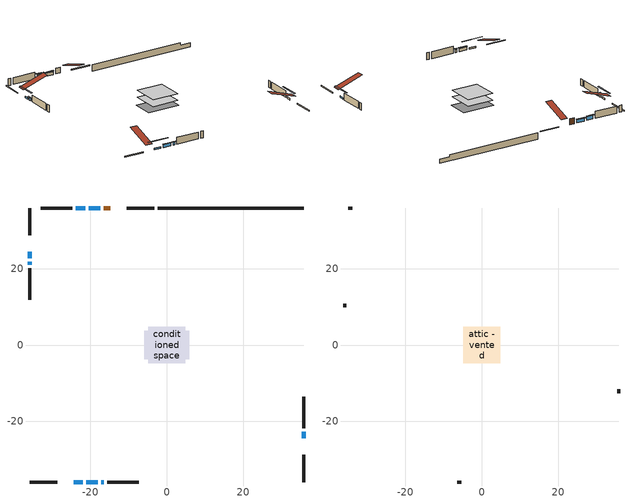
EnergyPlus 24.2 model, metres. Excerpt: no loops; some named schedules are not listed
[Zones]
conditioned space
 floor adiabatic (AdiabaticFloorConstruction): -4.79,-4.79 -4.79,4.79 4.79,4.79 4.79,-4.79 z0.55
 floor foundation (Slab1 construction): -5.84,-3.71 -5.84,3.71 5.84,3.71 5.84,-3.71 z-1.74
 wall outside (RimJoist1 construction): -3.27,35.87 -10.43,35.87 / -35.87,-35.87 -28.7,-35.87 / -35.87,35.87 -35.87,28.7 / 35.87,-35.87 35.87,-28.7 z0.55:0.85
 wall outside (AdiabaticWallConstruction 1): -14.74,35.87 -16.52,35.87 z0.55:2.58
 wall outside (AdiabaticWallConstruction): -17.45,35.87 -20.39,35.87 / -21.02,-35.87 -18.07,-35.87 / -17.14,-35.87 -16.53,-35.87 / -35.87,21.83 -35.87,21.02 z0.55:1.62; -24.39,-35.87 -21.95,-35.87 / -35.87,24.39 -35.87,22.76 / 35.87,-24.39 35.87,-22.76 z0.55:1.11; -21.32,35.87 -23.76,35.87 z0.55:1.92
 wall outside (Wall1 construction): -24.69,35.87 -32.99,35.87 / -15.6,-35.87 -7.3,-35.87 / -35.87,20.09 -35.87,11.79 / 35.87,-21.83 35.87,-13.53 z0.55:2.99
 wall foundation (FoundationWall1 construction): -2.34,35.87,-1.74 -2.34,35.87,0.55 32.05,35.87,0.55 32.05,35.87,-0.28 35.87,35.87,-0.28 35.87,35.87,-1.74
 window (WindowConstruction): -17.45,35.87 -20.39,35.87 z0.55:1.62
 window (WindowConstruction 6): -24.39,-35.87 -21.95,-35.87 z0.55:1.11
 window (WindowConstruction 7): -35.87,24.39 -35.87,22.76 z0.55:1.11
 window (WindowConstruction 1): -21.32,35.87 -23.76,35.87 z0.55:1.92
 window (WindowConstruction 2): -21.02,-35.87 -18.07,-35.87 z0.55:1.62
 window (WindowConstruction 3): -17.14,-35.87 -16.53,-35.87 z0.55:1.62
 window (WindowConstruction 4): -35.87,21.83 -35.87,21.02 z0.55:1.62
 window (WindowConstruction 5): 35.87,-24.39 35.87,-22.76 z0.55:1.11
 door (Door): -14.74,35.87 -16.52,35.87 z0.55:2.58
 ceiling adiabatic (AdiabaticFloorConstruction): 4.79,-4.79 4.79,4.79 -4.79,4.79 -4.79,-4.79 z0.55
attic - vented
 floor to conditioned space (Floor1 construction Reversed): -4.78,-4.78 -4.78,4.78 4.78,4.78 4.78,-4.78 z2.99
 wall outside (Wall2 construction): -33.92,35.87 -34.94,35.87 / -6.37,-35.87 -5.36,-35.87 / -35.87,10.86 -35.87,9.84 / 35.87,-12.6 35.87,-11.58 z0.55:2.99
 roof outside (Roof1 construction): -13.81,35.87,2.99 -13.81,26.55,6.1 -11.36,26.55,6.1 -11.36,35.87,2.99; -25.32,-35.87,2.99 -25.32,-26.55,6.1 -27.77,-26.55,6.1 -27.77,-35.87,2.99; -35.87,25.32,2.99 -26.55,25.32,6.1 -26.55,27.77,6.1 -35.87,27.77,2.99; 35.87,-25.32,2.99 26.55,-25.32,6.1 26.55,-27.77,6.1 35.87,-27.77,2.99
shading: -20.6,35.87 -17.25,35.87 -17.25,36.28 -20.6,36.28 z1.82; -19.31,-35.87 -27.03,-35.87 -27.03,-36.28 -19.31,-36.28 z3.75; -35.87,20.12 -35.87,27.03 -36.28,27.03 -36.28,20.12 z3.75; -23.96,35.87 -21.12,35.87 -21.12,36.28 -23.96,36.28 z2.12; -17.87,-35.87 -21.22,-35.87 -21.22,-36.28 -17.87,-36.28 z1.82; -16.33,-35.87 -17.34,-35.87 -17.34,-36.28 -16.33,-36.28 z1.82; -35.87,20.82 -35.87,22.03 -36.28,22.03 -36.28,20.82 z1.82; 35.87,-20.12 35.87,-27.03 36.28,-27.03 36.28,-20.12 z3.75
[Building]
Building 1: Terrain=Suburbs
[Site:Location]
Edmonton Intl AP_AB: Latitude {deg}=53.31; Longitude {deg}=-113.58; Time Zone {hr}=-7; Elevation {m}=723; Keep Site Location Information=Yes
[Site:GroundTemperature:Shallow]
-1.56185, -3.61833, -3.78302, -2.80711, 1.11059, 5.01004, 8.39065, 10.5322, 10.7141, 8.97234, 5.67794, 1.89811
[Site:WaterMainsTemperature]
Calculation Method=Schedule; Temperature Schedule=mains temperature schedule
[Material] Roughness=Rough; Thermal Absorptance=0.9
Name | Thickness {m} | Conductivity {W/m-K} | Density {kg/m3} | Specific Heat {J/kg-K} | Solar Absorptance | Visible Absorptance
asphalt or fiberglass shingles | 0.00635 | 0.162714 | 1121.4 | 1465.45 | 0.4 | 0.4
ceiling loosefill ins | 0.0846667 | 0.0480833 | 16.02 | 1046.75 | 0.7 | 0.7
ceiling stud and cavity | 0.1397 | 0.10883 | 65.682 | 1177.47 | 0.7 | 0.7
concrete 4.0 in. | 0.1016 | 1.803125 | 2242.8 | 837.4 | 0.7 | 0.7
concrete 8.0 in. | 0.2032 | 1.803125 | 2242.8 | 837.4 | 0.7 | 0.7
door material | 0.04445 | 0.188738 | 512.64 | 1214.23 | 0.7 | 0.7
exterior vertical ins | 0.0480821 | 0.029427 | 32.04 | 1214.23 | 0.7 | 0.7
floor covering | 0.0127 | 0.0433444 | 54.468 | 1339.84 | 0.6 | 0.6
floor rigid ins; wall rigid ins | 0.512978 | 0.029427 | 32.04 | 1214.23 | 0.7 | 0.7
floor stud and cavity | 0.1397 | 1.75129 | 37.0049 | 1207.88 | 0.7 | 0.7
furniture material conditioned space 1 | 0.1524 | 0.115458 | 640.8 | 1214.23 | 0.6 | 0.6
gypsum board | 0.0127 | 0.160291 | 801 | 837.4 | 0.6 | 0.6
gypsum board 1 | 0.0127 | 0.160291 | 801 | 837.4 | 0.7 | 0.7
osb sheathing 0.5 in. | 0.0127 | 0.115458 | 512.64 | 1214.23 | 0.7 | 0.7
osb sheathing 0.75 in. | 0.01905 | 0.115458 | 512.64 | 1214.23 | 0.7 | 0.7
osb sheathing 2.0 in. | 0.0508 | 0.115458 | 512.64 | 1214.23 | 0.7 | 0.7
rim joist stud and cavity | 0.0508 | 0.0296634 | 125.044 | 1163.47 | 0.6 | 0.6
wall stud and cavity | 0.1397 | 0.09367 | 139.0536 | 1170.24 | 0.7 | 0.7
wall stud and cavity 1 | 0.0889 | 6.1454 | 50.32683 | 1063.81 | 0.6 | 0.6
wall stud and cavity 2 | 0.0889 | 0.380278 | 52.3479 | 1209.89 | 0.7 | 0.7
wall stud and cavity 3 | 0.0889 | 0.391764 | 83.0341 | 1211.67 | 0.7 | 0.7
wood siding | 0.0254 | 0.102417 | 544.68 | 1172.36 | 0.4 | 0.4
wood siding 1 | 0.00254 | 0.102417 | 544.68 | 1172.36 | 0.4 | 0.4
wood siding 2; wood siding 3; wood siding 4 | 0.0254 | 0.102417 | 544.68 | 1172.36 | 0.7 | 0.7
[WindowMaterial:SimpleGlazingSystem]
Name | U-Factor {W/m2-K} | Solar Heat Gain Coefficient
WindowMaterial | 7.03675 | 0.76
WindowMaterial 1 | 3.29721 | 0.69
WindowMaterial 2 | 4.00129 | 0.55
WindowMaterial 3 | 4.41067 | 0.52
WindowMaterial 4 | 4.23522 | 0.54
WindowMaterial 5 | 4.999479 | 0.5
[Construction]
AdiabaticFloorConstruction: floor stud and cavity, floor rigid ins, osb sheathing 0.75 in., floor covering
AdiabaticWallConstruction: wood siding 3, wall rigid ins, wall stud and cavity 2, gypsum board
AdiabaticWallConstruction 1: wood siding 4, wall rigid ins, wall stud and cavity 2, gypsum board
Door: door material
Floor1 construction Reversed: gypsum board, ceiling stud and cavity, ceiling loosefill ins
FoundationWall1 construction: concrete 8.0 in., gypsum board 1
furniture construction conditioned space 1: furniture material conditioned space 1
PartitionWallConstruction: gypsum board, wall stud and cavity 3, gypsum board
RimJoist1 construction: wood siding 2, osb sheathing 2.0 in., rim joist stud and cavity
Roof1 construction: asphalt or fiberglass shingles
Slab1 construction: concrete 4.0 in.
Wall1 construction: wood siding, osb sheathing 0.5 in., wall stud and cavity, gypsum board
Wall2 construction: wood siding 1, wall stud and cavity 1
WindowConstruction: WindowMaterial
WindowConstruction 1: WindowMaterial 1
WindowConstruction 2: WindowMaterial 2
WindowConstruction 3: WindowMaterial 3
WindowConstruction 4: WindowMaterial 4
WindowConstruction 5; WindowConstruction 6; WindowConstruction 7: WindowMaterial 5
[Zone] Multiplier=1; Part of Total Floor Area=Yes
Name | Volume {m3}
attic - vented | 46.1826
conditioned space | 441.3
[Space]
Name | Zone | Volume {m3}
attic - vented 1 | attic - vented | 46.1826
conditioned space 1 | conditioned space | 441.3
[ZoneInfiltration:EffectiveLeakageArea]
infil attic - vented 1: Zone or Space=attic - vented 1; Schedule=Always On Discrete; Effective Air Leakage Area {cm2}=3185.04; Stack Coefficient=0.000385605; Wind Coefficient=1.32676e-05
[ZoneMixing]
whole house fan mix: Zone or Space=attic - vented; Schedule=Always On Continuous; Design Flow Rate Calculation Method=Flow/Zone; Design Flow Rate {m3/s}=0; Source Zone or Space=conditioned space
[SurfaceProperty:ExposedFoundationPerimeter]
Slab1: Exposed Perimeter Calculation Method=TotalExposedPerimeter; Total Exposed Perimeter {m}=38.203
[InternalMass] Zone or ZoneList=conditioned space; Space or SpaceList=conditioned space 1
Name | Construction | Surface Area {m2}
furniture mass conditioned space 1 | furniture construction conditioned space 1 | 71.3198
partition wall mass | PartitionWallConstruction | 178.3
[Lights]
interior lighting: Zone or ZoneList or Space or SpaceList=conditioned space 1; Schedule=interior lighting schedule; Design Level Calculation Method=LightingLevel; Lighting Level {W}=343.2; Return Air Fraction=0; Fraction Radiant=0.6; Fraction Visible=0.2; Fraction Replaceable=1
[People]
occupants: Zone or ZoneList or Space or SpaceList=conditioned space 1; Number of People Schedule=occupants schedule; Number of People Calculation Method=People; Number of People=3; Fraction Radiant=0.314171; Sensible Heat Fraction=0.56303; Activity Level Schedule=occupants activity schedule; Carbon Dioxide Generation Rate {m3/s-W}=0; Enable ASHRAE 55 Comfort Warnings=No; Mean Radiant Temperature Calculation Type=EnclosureAveraged
[ElectricEquipment] Zone or ZoneList or Space or SpaceList=conditioned space 1; Design Level Calculation Method=EquipmentLevel
Name | Schedule | Design Level {W} | Fraction Latent | Fraction Radiant | Fraction Lost
clothes dryer | clothes dryer schedule | 140.772 | 0.015 | 0.081 | 0.85
clothes washer | clothes washer schedule | 32.1985 | 0.03 | 0.162 | 0.7
cooking range | cooking range schedule | 215.147 | 0.08 | 0.432 | 0.2
dishwasher | dishwasher schedule | 66.8632 | 0.3 | 0.18 | 0.4
fridge | fridge schedule | 72.9452 | 0 | 0.6 | 0
mech vent bath fan 0 | mech vent bath fan 0 schedule | 50.2 | 0 | 0 | 1
mech vent house fan | mech vent house fan schedule | 0 | 0 | 0 | 1
mech vent house fan cfis | mech vent house fan cfis schedule | 0 | 0 | 0 | 0
mech vent range fan 0 | mech vent range fan 0 schedule | 57 | 0 | 0 | 1
misc plug loads | misc plug loads schedule | 494.7 | 0.045 | 0.513 | 0.1
whole house fan | Always On Discrete | 0 | 0 | 0 | 1
[OtherEquipment] Zone or ZoneList or Space or SpaceList=conditioned space 1; Design Level Calculation Method=EquipmentLevel
Name | Fuel Type | Schedule | Design Level {W} | Fraction Latent | Fraction Radiant | Fraction Lost
clothes dryer 1 | Electricity | clothes dryer schedule | 0 | 0.015 | 0.081 | 0.85
cooking range 1 | Electricity | cooking range schedule | 0 | 0.08 | 0.432 | 0.2
general water use latent | None | general water use schedule | 62.594 | 1 | 0 | 0
general water use sensible | None | general water use schedule | -61.6891 | 0 | 0.6 | 0
mech vent house fan latent load | None | Always On Discrete | 0 | 1 | 0 | 0
mech vent house fan sensible load | None | Always On Discrete | 0 | 0 | 0 | 0
water heater energy adjustment1 | NaturalGas | Always On Discrete | 0.01 | 0 | 0 | 1
[ZoneInfiltration:DesignFlowRate] Zone or ZoneList or Space or SpaceList=conditioned space 1; Schedule=Always On Discrete; Design Flow Rate Calculation Method=Flow/Zone; Design Flow Rate {m3/s}=0
infil flow; natural vent flow; whole house fan flow
[AvailabilityManager:Scheduled]
furnace airloop Availability Manager: Schedule=Always On Discrete
[Foundation:Kiva]
Foundation Kiva 1: Initial Indoor Air Temperature {C}=18; Wall Height Above Grade {m}=0.549981; Wall Depth Below Slab {m}=0.2032; Custom Block Material Name 1=exterior vertical ins; Custom Block Depth 1 {m}=2.28999; Custom Block X Position 1 {m}=0.2159; Custom Block Z Position 1 {m}=0
[Foundation:Kiva:Settings]
Soil Conductivity {W/m-K}=0.849921; Soil Density {kg/m3}=1842.3; Soil Specific Heat {J/kg-K}=418.7; Ground Solar Absorptivity=0.9; Ground Thermal Absorptivity=0.9; Ground Surface Roughness {m}=0.03; Far-Field Width {m}=40; Deep-Ground Boundary Condition=ZeroFlux; Deep-Ground Depth {m}=40; Minimum Cell Dimension {m}=0.2; Maximum Cell Growth Coefficient=3; Simulation Timestep=Timestep
[Exterior:Lights]
exterior lighting: Schedule=exterior lighting schedule; Design Level {W}=75.6
[EnergyManagementSystem:GlobalVariable]
furnace_airloop_Fan_RTF
infil_program_Qfan
infil_program_Qinf
natural_vent_program_Qnv
natural_vent_program_Qwhf
[EnergyManagementSystem:Sensor]
Name | Output:Variable or Output:Meter Index Key | Output:Variable or Output:Meter
airflow_gain | infil flow | Infiltration Sensible Heat Gain Energy
airflow_gain_1 | natural vent flow | Infiltration Sensible Heat Gain Energy
airflow_gain_2 | whole house fan flow | Infiltration Sensible Heat Gain Energy
airflow_loss | infil flow | Infiltration Sensible Heat Loss Energy
airflow_loss_1 | natural vent flow | Infiltration Sensible Heat Loss Energy
airflow_loss_2 | whole house fan flow | Infiltration Sensible Heat Loss Energy
clg_load_cond |  | Cooling:EnergyTransfer:Zone:CONDITIONED SPACE
clg_sp_s; clg_sp_s_1 | cooling setpoint | Schedule Value
clothes_dryer_exhaust_0_sch_s | clothes dryer exhaust 0 schedule | Schedule Value
cool_season | cooling season schedule | Schedule Value
htg_load_cond |  | Heating:EnergyTransfer:Zone:CONDITIONED SPACE
htg_sp_s; htg_sp_s_1 | heating setpoint | Schedule Value
ig_ee_conv | clothes dryer | Electric Equipment Convective Heating Energy
ig_ee_conv_2 | cooking range | Electric Equipment Convective Heating Energy
ig_ee_conv_4 | fridge | Electric Equipment Convective Heating Energy
ig_ee_conv_5 | misc plug loads | Electric Equipment Convective Heating Energy
ig_ee_conv_6 | whole house fan | Electric Equipment Convective Heating Energy
ig_ee_rad | clothes dryer | Electric Equipment Radiant Heating Energy
ig_ee_rad_2 | cooking range | Electric Equipment Radiant Heating Energy
ig_ee_rad_4 | fridge | Electric Equipment Radiant Heating Energy
ig_ee_rad_5 | misc plug loads | Electric Equipment Radiant Heating Energy
ig_ee_rad_6 | whole house fan | Electric Equipment Radiant Heating Energy
ig_lgt_conv | interior lighting | Lights Convective Heating Energy
ig_lgt_rad | interior lighting | Lights Radiant Heating Energy
ig_lgt_vis | interior lighting | Lights Visible Radiation Heating Energy
ig_oe_conv | clothes dryer 1 | Other Equipment Convective Heating Energy
ig_oe_conv_1 | cooking range 1 | Other Equipment Convective Heating Energy
ig_oe_conv_2 | general water use latent | Other Equipment Convective Heating Energy
ig_oe_conv_3 | general water use sensible | Other Equipment Convective Heating Energy
ig_oe_conv_4 | water heater energy adjustment1 | Other Equipment Convective Heating Energy
ig_oe_rad | clothes dryer 1 | Other Equipment Radiant Heating Energy
ig_oe_rad_1 | cooking range 1 | Other Equipment Radiant Heating Energy
ig_oe_rad_2 | general water use latent | Other Equipment Radiant Heating Energy
ig_oe_rad_3 | general water use sensible | Other Equipment Radiant Heating Energy
ig_oe_rad_4 | water heater energy adjustment1 | Other Equipment Radiant Heating Energy
ig_ppl_conv | occupants | People Convective Heating Energy
ig_ppl_rad | occupants | People Radiant Heating Energy
im_conv | furniture mass conditioned space 1 | Surface Inside Face Convection Heat Gain Energy
im_conv_1 | partition wall mass | Surface Inside Face Convection Heat Gain Energy
im_ig | furniture mass conditioned space 1 | Surface Inside Face Internal Gains Radiation Heat Gain Energy
im_ig_1 | partition wall mass | Surface Inside Face Internal Gains Radiation Heat Gain Energy
im_lgt | furniture mass conditioned space 1 | Surface Inside Face Lights Radiation Heat Gain Energy
im_lgt_1 | partition wall mass | Surface Inside Face Lights Radiation Heat Gain Energy
im_sol | furniture mass conditioned space 1 | Surface Inside Face Solar Radiation Heat Gain Energy
im_sol_1 | partition wall mass | Surface Inside Face Solar Radiation Heat Gain Energy
im_surf | furniture mass conditioned space 1 | Surface Inside Face Net Surface Thermal Radiation Heat Gain Energy
im_surf_1 | partition wall mass | Surface Inside Face Net Surface Thermal Radiation Heat Gain Energy
mech_vent_bath_fan_0_sch_s | mech vent bath fan 0 schedule | Schedule Value
mech_vent_range_fan_0_sch_s | mech vent range fan 0 schedule | Schedule Value
mv_conv | mech vent bath fan 0 | Electric Equipment Convective Heating Energy
mv_conv_1 | mech vent house fan | Electric Equipment Convective Heating Energy
mv_conv_2 | mech vent house fan cfis | Electric Equipment Convective Heating Energy
mv_conv_3 | mech vent range fan 0 | Electric Equipment Convective Heating Energy
mv_conv_4 | mech vent house fan latent load | Other Equipment Convective Heating Energy
mv_conv_5 | mech vent house fan sensible load | Other Equipment Convective Heating Energy
mv_rad | mech vent bath fan 0 | Electric Equipment Radiant Heating Energy
mv_rad_1 | mech vent house fan | Electric Equipment Radiant Heating Energy
mv_rad_2 | mech vent house fan cfis | Electric Equipment Radiant Heating Energy
mv_rad_3 | mech vent range fan 0 | Electric Equipment Radiant Heating Energy
mv_rad_4 | mech vent house fan latent load | Other Equipment Radiant Heating Energy
mv_rad_5 | mech vent house fan sensible load | Other Equipment Radiant Heating Energy
natural_vent_s | natural vent schedule | Schedule Value
out_pb_s |  | Site Outdoor Air Barometric Pressure
out_wt_s |  | Site Outdoor Air Humidity Ratio
site_vw_s |  | Site Wind Speed
ss_back_out | Window1 | Surface Window Shortwave from Zone Back Out Window Heat Transfer Rate
ss_back_out_1 | Window10 | Surface Window Shortwave from Zone Back Out Window Heat Transfer Rate
ss_back_out_2 | Window13 | Surface Window Shortwave from Zone Back Out Window Heat Transfer Rate
ss_back_out_3 | Window3 | Surface Window Shortwave from Zone Back Out Window Heat Transfer Rate
ss_back_out_4 | Window4 | Surface Window Shortwave from Zone Back Out Window Heat Transfer Rate
ss_back_out_5 | Window6 | Surface Window Shortwave from Zone Back Out Window Heat Transfer Rate
ss_back_out_6 | Window7 | Surface Window Shortwave from Zone Back Out Window Heat Transfer Rate
ss_back_out_7 | Window8 | Surface Window Shortwave from Zone Back Out Window Heat Transfer Rate
ss_conv | Door1 | Surface Inside Face Convection Heat Gain Energy
ss_conv_1 | Window1 | Surface Inside Face Convection Heat Gain Energy
ss_conv_2 | Window10 | Surface Inside Face Convection Heat Gain Energy
ss_conv_3 | Window13 | Surface Inside Face Convection Heat Gain Energy
ss_conv_4 | Window3 | Surface Inside Face Convection Heat Gain Energy
ss_conv_5 | Window4 | Surface Inside Face Convection Heat Gain Energy
ss_conv_6 | Window6 | Surface Inside Face Convection Heat Gain Energy
ss_conv_7 | Window7 | Surface Inside Face Convection Heat Gain Energy
ss_conv_8 | Window8 | Surface Inside Face Convection Heat Gain Energy
ss_ig | Door1 | Surface Inside Face Internal Gains Radiation Heat Gain Energy
ss_ig_1 | Window1 | Surface Inside Face Internal Gains Radiation Heat Gain Energy
ss_ig_2 | Window10 | Surface Inside Face Internal Gains Radiation Heat Gain Energy
ss_ig_3 | Window13 | Surface Inside Face Internal Gains Radiation Heat Gain Energy
ss_ig_4 | Window3 | Surface Inside Face Internal Gains Radiation Heat Gain Energy
ss_ig_5 | Window4 | Surface Inside Face Internal Gains Radiation Heat Gain Energy
ss_ig_6 | Window6 | Surface Inside Face Internal Gains Radiation Heat Gain Energy
ss_ig_7 | Window7 | Surface Inside Face Internal Gains Radiation Heat Gain Energy
ss_ig_8 | Window8 | Surface Inside Face Internal Gains Radiation Heat Gain Energy
ss_lgt | Door1 | Surface Inside Face Lights Radiation Heat Gain Energy
ss_sol | Door1 | Surface Inside Face Solar Radiation Heat Gain Energy
ss_surf | Door1 | Surface Inside Face Net Surface Thermal Radiation Heat Gain Energy
ss_surf_1 | Window1 | Surface Inside Face Net Surface Thermal Radiation Heat Gain Energy
ss_surf_2 | Window10 | Surface Inside Face Net Surface Thermal Radiation Heat Gain Energy
ss_surf_3 | Window13 | Surface Inside Face Net Surface Thermal Radiation Heat Gain Energy
ss_surf_4 | Window3 | Surface Inside Face Net Surface Thermal Radiation Heat Gain Energy
ss_surf_5 | Window4 | Surface Inside Face Net Surface Thermal Radiation Heat Gain Energy
ss_surf_6 | Window6 | Surface Inside Face Net Surface Thermal Radiation Heat Gain Energy
ss_surf_7 | Window7 | Surface Inside Face Net Surface Thermal Radiation Heat Gain Energy
ss_surf_8 | Window8 | Surface Inside Face Net Surface Thermal Radiation Heat Gain Energy
ss_trans_in | Window1 | Surface Window Transmitted Solar Radiation Rate
ss_trans_in_1 | Window10 | Surface Window Transmitted Solar Radiation Rate
ss_trans_in_2 | Window13 | Surface Window Transmitted Solar Radiation Rate
ss_trans_in_3 | Window3 | Surface Window Transmitted Solar Radiation Rate
ss_trans_in_4 | Window4 | Surface Window Transmitted Solar Radiation Rate
ss_trans_in_5 | Window6 | Surface Window Transmitted Solar Radiation Rate
ss_trans_in_6 | Window7 | Surface Window Transmitted Solar Radiation Rate
ss_trans_in_7 | Window8 | Surface Window Transmitted Solar Radiation Rate
ss_trans_out | Window1 | Surface Inside Face Initial Transmitted Diffuse Transmitted Out Window Solar Radiation Rate
ss_trans_out_1 | Window10 | Surface Inside Face Initial Transmitted Diffuse Transmitted Out Window Solar Radiation Rate
ss_trans_out_2 | Window13 | Surface Inside Face Initial Transmitted Diffuse Transmitted Out Window Solar Radiation Rate
ss_trans_out_3 | Window3 | Surface Inside Face Initial Transmitted Diffuse Transmitted Out Window Solar Radiation Rate
ss_trans_out_4 | Window4 | Surface Inside Face Initial Transmitted Diffuse Transmitted Out Window Solar Radiation Rate
ss_trans_out_5 | Window6 | Surface Inside Face Initial Transmitted Diffuse Transmitted Out Window Solar Radiation Rate
ss_trans_out_6 | Window7 | Surface Inside Face Initial Transmitted Diffuse Transmitted Out Window Solar Radiation Rate
ss_trans_out_7 | Window8 | Surface Inside Face Initial Transmitted Diffuse Transmitted Out Window Solar Radiation Rate
s_conv | Floor1 | Surface Inside Face Convection Heat Gain Energy
s_conv_1 | FoundationWall1 | Surface Inside Face Convection Heat Gain Energy
s_conv_10 | Wall1:180 | Surface Inside Face Convection Heat Gain Energy
s_conv_11 | Wall1:270 | Surface Inside Face Convection Heat Gain Energy
s_conv_12 | Wall1:90 | Surface Inside Face Convection Heat Gain Energy
s_conv_2 | inferred conditioned ceiling | Surface Inside Face Convection Heat Gain Energy
s_conv_3 | inferred conditioned floor | Surface Inside Face Convection Heat Gain Energy
s_conv_4 | RimJoist1:0 | Surface Inside Face Convection Heat Gain Energy
s_conv_5 | RimJoist1:180 | Surface Inside Face Convection Heat Gain Energy
s_conv_6 | RimJoist1:270 | Surface Inside Face Convection Heat Gain Energy
s_conv_7 | RimJoist1:90 | Surface Inside Face Convection Heat Gain Energy
s_conv_8 | Slab1 | Surface Inside Face Convection Heat Gain Energy
s_conv_9 | Wall1:0 | Surface Inside Face Convection Heat Gain Energy
s_ig | Floor1 | Surface Inside Face Internal Gains Radiation Heat Gain Energy
s_ig_1 | FoundationWall1 | Surface Inside Face Internal Gains Radiation Heat Gain Energy
s_ig_10 | Wall1:180 | Surface Inside Face Internal Gains Radiation Heat Gain Energy
s_ig_11 | Wall1:270 | Surface Inside Face Internal Gains Radiation Heat Gain Energy
s_ig_12 | Wall1:90 | Surface Inside Face Internal Gains Radiation Heat Gain Energy
s_ig_2 | inferred conditioned ceiling | Surface Inside Face Internal Gains Radiation Heat Gain Energy
s_ig_3 | inferred conditioned floor | Surface Inside Face Internal Gains Radiation Heat Gain Energy
s_ig_4 | RimJoist1:0 | Surface Inside Face Internal Gains Radiation Heat Gain Energy
s_ig_5 | RimJoist1:180 | Surface Inside Face Internal Gains Radiation Heat Gain Energy
s_ig_6 | RimJoist1:270 | Surface Inside Face Internal Gains Radiation Heat Gain Energy
s_ig_7 | RimJoist1:90 | Surface Inside Face Internal Gains Radiation Heat Gain Energy
s_ig_8 | Slab1 | Surface Inside Face Internal Gains Radiation Heat Gain Energy
s_ig_9 | Wall1:0 | Surface Inside Face Internal Gains Radiation Heat Gain Energy
s_lgt | Floor1 | Surface Inside Face Lights Radiation Heat Gain Energy
s_lgt_1 | FoundationWall1 | Surface Inside Face Lights Radiation Heat Gain Energy
s_lgt_10 | Wall1:180 | Surface Inside Face Lights Radiation Heat Gain Energy
s_lgt_11 | Wall1:270 | Surface Inside Face Lights Radiation Heat Gain Energy
s_lgt_12 | Wall1:90 | Surface Inside Face Lights Radiation Heat Gain Energy
s_lgt_2 | inferred conditioned ceiling | Surface Inside Face Lights Radiation Heat Gain Energy
s_lgt_3 | inferred conditioned floor | Surface Inside Face Lights Radiation Heat Gain Energy
s_lgt_4 | RimJoist1:0 | Surface Inside Face Lights Radiation Heat Gain Energy
s_lgt_5 | RimJoist1:180 | Surface Inside Face Lights Radiation Heat Gain Energy
s_lgt_6 | RimJoist1:270 | Surface Inside Face Lights Radiation Heat Gain Energy
s_lgt_7 | RimJoist1:90 | Surface Inside Face Lights Radiation Heat Gain Energy
s_lgt_8 | Slab1 | Surface Inside Face Lights Radiation Heat Gain Energy
s_lgt_9 | Wall1:0 | Surface Inside Face Lights Radiation Heat Gain Energy
s_sol | Floor1 | Surface Inside Face Solar Radiation Heat Gain Energy
s_sol_1 | FoundationWall1 | Surface Inside Face Solar Radiation Heat Gain Energy
s_sol_10 | Wall1:180 | Surface Inside Face Solar Radiation Heat Gain Energy
s_sol_11 | Wall1:270 | Surface Inside Face Solar Radiation Heat Gain Energy
s_sol_12 | Wall1:90 | Surface Inside Face Solar Radiation Heat Gain Energy
s_sol_2 | inferred conditioned ceiling | Surface Inside Face Solar Radiation Heat Gain Energy
s_sol_3 | inferred conditioned floor | Surface Inside Face Solar Radiation Heat Gain Energy
s_sol_4 | RimJoist1:0 | Surface Inside Face Solar Radiation Heat Gain Energy
s_sol_5 | RimJoist1:180 | Surface Inside Face Solar Radiation Heat Gain Energy
s_sol_6 | RimJoist1:270 | Surface Inside Face Solar Radiation Heat Gain Energy
s_sol_7 | RimJoist1:90 | Surface Inside Face Solar Radiation Heat Gain Energy
s_sol_8 | Slab1 | Surface Inside Face Solar Radiation Heat Gain Energy
s_sol_9 | Wall1:0 | Surface Inside Face Solar Radiation Heat Gain Energy
s_surf | Floor1 | Surface Inside Face Net Surface Thermal Radiation Heat Gain Energy
s_surf_1 | FoundationWall1 | Surface Inside Face Net Surface Thermal Radiation Heat Gain Energy
s_surf_10 | Wall1:180 | Surface Inside Face Net Surface Thermal Radiation Heat Gain Energy
s_surf_11 | Wall1:270 | Surface Inside Face Net Surface Thermal Radiation Heat Gain Energy
s_surf_12 | Wall1:90 | Surface Inside Face Net Surface Thermal Radiation Heat Gain Energy
s_surf_2 | inferred conditioned ceiling | Surface Inside Face Net Surface Thermal Radiation Heat Gain Energy
